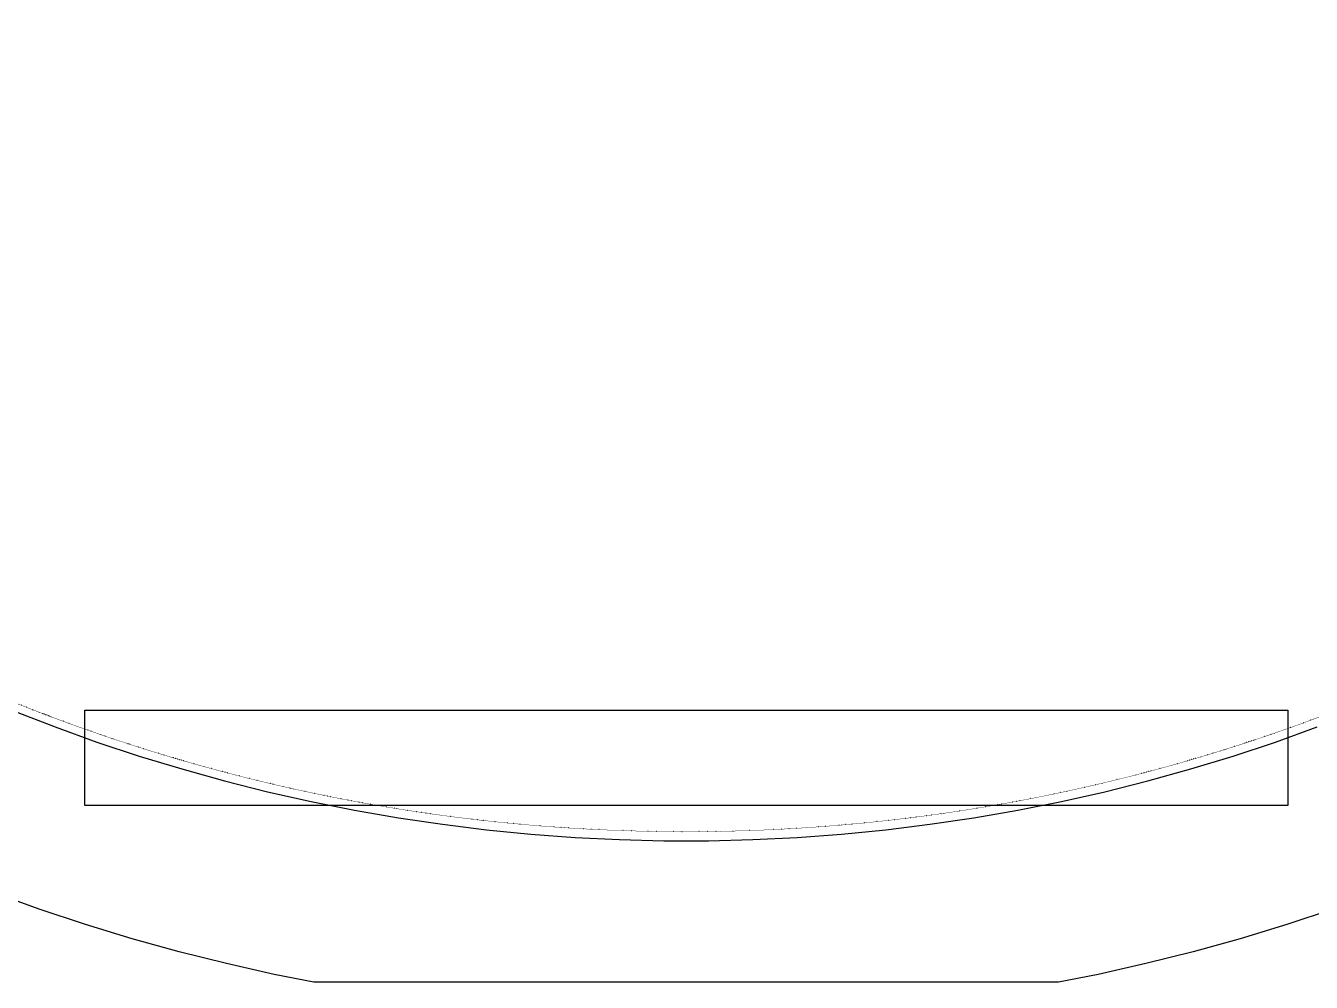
# Model space of a CAD drawing. Header units: inches. Extents: x -55000 to 163233, y -55008 to 54992.
# Drawn here: x -18667 to 17667, y -55008 to -27954 of the extents above; entities that cross this region are included whole.
import ezdxf

# ---------------------------------------------------------------- set-up
doc = ezdxf.new("R2010")
doc.units = ezdxf.units.IN
doc.header["$MEASUREMENT"] = 0
doc.linetypes.add('ACAD_ISO07W100', pattern=[3, 0, -3])
doc.layers.get('0').update_dxf_attribs({"color": 20, "linetype": 'ACAD_ISO07W100'})
for name, color, linetype in [('L12D0 Etch', 190, 'Continuous'), ('L17D0', 11, 'Continuous'), ('L18D0 SU8', 7, 'Continuous'), ('L1D0 Plug', 200, 'Continuous'), ('L9D0 Cont', 30, 'Continuous')]:
    doc.layers.add(name, color=color, linetype=linetype)

msp = doc.modelspace()

# ---------------------------------------------------------------- linework, layer by layer
msp.add_circle((-19.81589, 126.61364), 50874.56217)
at = {"layer": 'L12D0 Etch'}
for points in [[(-19007.802, -47333.4255), (-17836.052, -47787.3635), (-16653.474, -48212.2945), (-15460.786, -48607.9615), (-14258.712, -48974.1235), (-13047.982, -49310.5585), (-11829.33, -49617.0615), (-10603.496, -49893.4475), (-9371.225, -50139.5475), (-8133.265, -50355.2135), (-6890.368, -50540.3135), (-5643.287, -50694.7355), (-4392.78, -50818.3855), (-3139.606, -50911.1895), (-1884.526, -50973.0895), (-628.303, -51004.0495), (628.303, -51004.0495), (1884.526, -50973.0895), (3139.606, -50911.1895), (4392.78, -50818.3855), (5643.287, -50694.7355), (6890.368, -50540.3135), (8133.265, -50355.2135), (9371.225, -50139.5475), (10603.496, -49893.4475), (11829.33, -49617.0615), (13047.982, -49310.5585), (14258.712, -48974.1235), (15460.786, -48607.9615), (16653.474, -48212.2945), (17836.052, -47787.3635)], [(18286.168, -52938.2135), (16976.55, -53372.6715), (15656.625, -53774.7315), (14327.196, -54144.1505), (12989.068, -54480.7025), (11643.055, -54784.1855), (10522.777, -55007.9195), (-10522.777, -55007.9195), (-11643.055, -54784.1855), (-12989.068, -54480.7025), (-14327.196, -54144.1505), (-15656.625, -53774.7315), (-16976.55, -53372.6715), (-18286.168, -52938.2135), (-19584.685, -52471.6225)]]:
    msp.add_lwpolyline(points, dxfattribs=at)
at = {"layer": 'L17D0'}
for points in [[(-19007.802, -47333.4255), (-17836.052, -47787.3635), (-16653.474, -48212.2945), (-15460.786, -48607.9615), (-14258.712, -48974.1235), (-13047.982, -49310.5585), (-11829.33, -49617.0615), (-10603.496, -49893.4475), (-9371.225, -50139.5475), (-8133.265, -50355.2135), (-6890.368, -50540.3135), (-5643.287, -50694.7355), (-4392.78, -50818.3855), (-3139.606, -50911.1895), (-1884.526, -50973.0895), (-628.303, -51004.0495), (628.303, -51004.0495), (1884.526, -50973.0895), (3139.606, -50911.1895), (4392.78, -50818.3855), (5643.287, -50694.7355), (6890.368, -50540.3135), (8133.265, -50355.2135), (9371.225, -50139.5475), (10603.496, -49893.4475), (11829.33, -49617.0615), (13047.982, -49310.5585), (14258.712, -48974.1235), (15460.786, -48607.9615), (16653.474, -48212.2945), (17836.052, -47787.3635)], [(18286.168, -52938.2135), (16976.55, -53372.6715), (15656.625, -53774.7315), (14327.196, -54144.1505), (12989.068, -54480.7025), (11643.055, -54784.1855), (10522.777, -55007.9195), (-10522.777, -55007.9195), (-11643.055, -54784.1855), (-12989.068, -54480.7025), (-14327.196, -54144.1505), (-15656.625, -53774.7315), (-16976.55, -53372.6715), (-18286.168, -52938.2135), (-19584.685, -52471.6225)]]:
    msp.add_lwpolyline(points, dxfattribs=at)
at = {"layer": 'L18D0 SU8'}
for points in [[(-19007.802, -47333.4255), (-17836.052, -47787.3635), (-16653.474, -48212.2945), (-15460.786, -48607.9615), (-14258.712, -48974.1235), (-13047.982, -49310.5585), (-11829.33, -49617.0615), (-10603.496, -49893.4475), (-9371.225, -50139.5475), (-8133.265, -50355.2135), (-6890.368, -50540.3135), (-5643.287, -50694.7355), (-4392.78, -50818.3855), (-3139.606, -50911.1895), (-1884.526, -50973.0895), (-628.303, -51004.0495), (628.303, -51004.0495), (1884.526, -50973.0895), (3139.606, -50911.1895), (4392.78, -50818.3855), (5643.287, -50694.7355), (6890.368, -50540.3135), (8133.265, -50355.2135), (9371.225, -50139.5475), (10603.496, -49893.4475), (11829.33, -49617.0615), (13047.982, -49310.5585), (14258.712, -48974.1235), (15460.786, -48607.9615), (16653.474, -48212.2945), (17836.052, -47787.3635)], [(18286.168, -52938.2135), (16976.55, -53372.6715), (15656.625, -53774.7315), (14327.196, -54144.1505), (12989.068, -54480.7025), (11643.055, -54784.1855), (10522.777, -55007.9195), (-10522.777, -55007.9195), (-11643.055, -54784.1855), (-12989.068, -54480.7025), (-14327.196, -54144.1505), (-15656.625, -53774.7315), (-16976.55, -53372.6715), (-18286.168, -52938.2135), (-19584.685, -52471.6225)]]:
    msp.add_lwpolyline(points, dxfattribs=at)
at = {"layer": 'L1D0 Plug'}
msp.add_lwpolyline([(-17000, -50007.9195), (-17000, -47307.9195), (17000, -47307.9195), (17000, -50007.9195)], close=True, dxfattribs=at)
at = {"layer": 'L9D0 Cont'}
for points in [[(-19007.802, -47333.4255), (-17836.052, -47787.3635), (-16653.474, -48212.2945), (-15460.786, -48607.9615), (-14258.712, -48974.1235), (-13047.982, -49310.5585), (-11829.33, -49617.0615), (-10603.496, -49893.4475), (-9371.225, -50139.5475), (-8133.265, -50355.2135), (-6890.368, -50540.3135), (-5643.287, -50694.7355), (-4392.78, -50818.3855), (-3139.606, -50911.1895), (-1884.526, -50973.0895), (-628.303, -51004.0495), (628.303, -51004.0495), (1884.526, -50973.0895), (3139.606, -50911.1895), (4392.78, -50818.3855), (5643.287, -50694.7355), (6890.368, -50540.3135), (8133.265, -50355.2135), (9371.225, -50139.5475), (10603.496, -49893.4475), (11829.33, -49617.0615), (13047.982, -49310.5585), (14258.712, -48974.1235), (15460.786, -48607.9615), (16653.474, -48212.2945), (17836.052, -47787.3635)], [(18286.168, -52938.2135), (16976.55, -53372.6715), (15656.625, -53774.7315), (14327.196, -54144.1505), (12989.068, -54480.7025), (11643.055, -54784.1855), (10522.777, -55007.9195), (-10522.777, -55007.9195), (-11643.055, -54784.1855), (-12989.068, -54480.7025), (-14327.196, -54144.1505), (-15656.625, -53774.7315), (-16976.55, -53372.6715), (-18286.168, -52938.2135), (-19584.685, -52471.6225)]]:
    msp.add_lwpolyline(points, dxfattribs=at)

doc.saveas('drawing.dxf')
